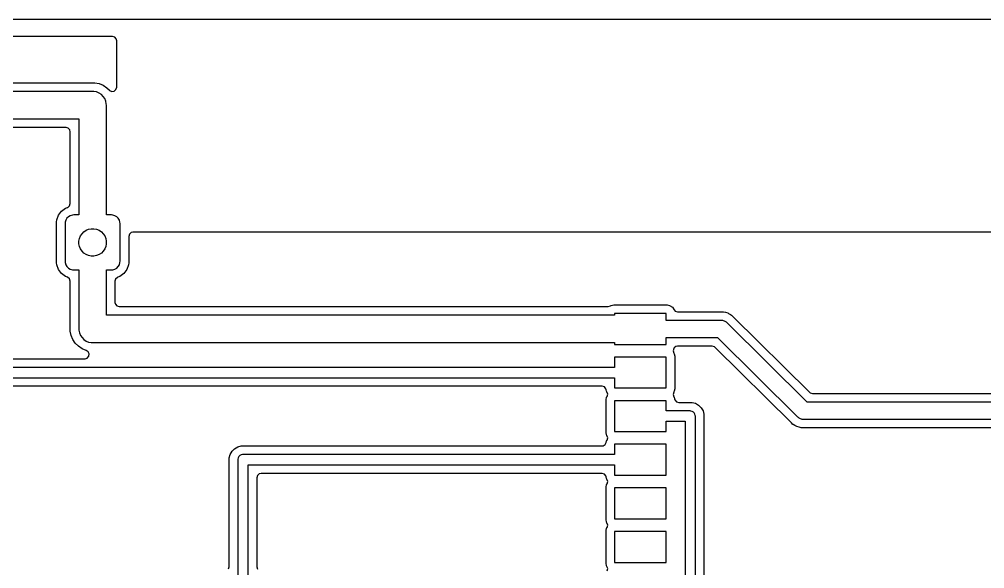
# Model space of a CAD drawing. Header units: millimetres. Extents: x 0 to 90, y 0 to 72.
# Drawn here: x 17.16 to 45.28, y 56 to 72 of the extents above; entities that cross this region are included whole.
import ezdxf

# ---------------------------------------------------------------- set-up
doc = ezdxf.new("R2010")
doc.units = ezdxf.units.MM
doc.layers.add('ABLATE', color=1, linetype='CONTINUOUS')

msp = doc.modelspace()

# ---------------------------------------------------------------- linework, layer by layer
at = {"layer": 'ABLATE'}
for points in [[(0, 2), (0, 70), (0.0025, 70.1429), (0.0432, 70.4257), (0.1237, 70.6998), (0.2424, 70.9597), (0.3969, 71.2001), (0.584, 71.416), (0.7999, 71.6031), (1.0403, 71.7576), (1.3002, 71.8763), (1.5743, 71.9568), (1.8571, 71.9975), (2, 72), (88, 72)], [(12.8865, 70.1505), (19.3641, 70.1505), (19.3641, 70.1505), (19.4897, 70.1255), (19.4897, 70.1255), (19.6081, 70.0765), (19.6081, 70.0765), (19.7147, 70.0053), (19.7147, 70.0053), (19.7883, 69.9316), (19.7948, 69.9256), (19.8584, 69.8966), (19.9275, 69.9065), (19.9803, 69.9523), (20, 70.0193), (20, 71.376), (19.9888, 71.4275), (19.943, 71.4803), (19.876, 71.5), (1.2416, 71.5)], [(47.5, 60.85), (40.1029, 60.85), (37.776, 63.1575), (37.7593, 63.1726), (37.7586, 63.1733), (37.7583, 63.1734), (37.7578, 63.1739), (37.7379, 63.1871), (37.7178, 63.2005), (37.7174, 63.2007), (37.7169, 63.201), (37.6948, 63.21), (37.6726, 63.2192), (37.6721, 63.2193), (37.6716, 63.2195), (37.648, 63.2241), (37.6245, 63.2288), (37.6238, 63.2288), (37.6235, 63.2289), (37.6225, 63.2289), (37.6, 63.23), (36, 63.23), (36, 63.43), (34.5, 63.43), (34.5, 63.38), (19.7, 63.38), (19.7, 64.7), (19.85, 64.7), (19.8891, 64.7031), (19.9493, 64.7206), (20.0032, 64.7525), (20.0475, 64.7968), (20.0794, 64.8507), (20.0969, 64.9109), (20.1, 64.95), (20.1, 66.05), (20.0969, 66.0891), (20.0794, 66.1493), (20.0475, 66.2032), (20.0032, 66.2475), (19.9493, 66.2794), (19.8891, 66.2969), (19.85, 66.3), (19.7, 66.3), (19.7, 69.5), (19.6981, 69.5392), (19.6828, 69.6161), (19.6528, 69.6886), (19.6092, 69.7538), (19.5538, 69.8092), (19.4886, 69.8528), (19.4161, 69.8828), (19.3392, 69.8981), (19.3, 69.9), (12.6908, 69.9)], [(12.6908, 69.1), (18.9, 69.1), (18.9, 66.3), (18.75, 66.3), (18.7109, 66.2969), (18.6507, 66.2794), (18.5968, 66.2475), (18.5525, 66.2032), (18.5206, 66.1493), (18.5031, 66.0891), (18.5, 66.05), (18.5, 64.95), (18.5031, 64.9109), (18.5206, 64.8507), (18.5525, 64.7968), (18.5968, 64.7525), (18.6507, 64.7206), (18.7109, 64.7031), (18.75, 64.7), (18.9, 64.7), (18.9, 62.98), (18.9019, 62.9408), (18.9172, 62.8639), (18.9472, 62.7914), (18.9908, 62.7262), (19.0462, 62.6708), (19.1114, 62.6272), (19.1839, 62.5972), (19.2608, 62.5819), (19.3, 62.58), (34.5, 62.58), (34.5, 62.53), (36, 62.53), (36, 62.73), (37.4971, 62.73), (39.824, 60.4225), (39.8407, 60.4074), (39.8414, 60.4067), (39.8417, 60.4066), (39.8422, 60.4061), (39.8621, 60.3929), (39.8822, 60.3795), (39.8826, 60.3793), (39.8831, 60.379), (39.9052, 60.37), (39.9274, 60.3608), (39.9279, 60.3607), (39.9284, 60.3605), (39.952, 60.3559), (39.9755, 60.3512), (39.9762, 60.3512), (39.9765, 60.3511), (39.9775, 60.3511), (40, 60.35), (47.3964, 60.35)], [(14.1745, 62.1105), (19.0787, 62.1105), (19.1448, 62.1296), (19.191, 62.182), (19.2016, 62.251), (19.1731, 62.3149), (19.1147, 62.3532), (19.1103, 62.3545), (19.1103, 62.3545), (18.9919, 62.4035), (18.9919, 62.4035), (18.9919, 62.4035), (18.8853, 62.4747), (18.8853, 62.4747), (18.7947, 62.5653), (18.7947, 62.5653), (18.7235, 62.6719), (18.7235, 62.6719), (18.6745, 62.7903), (18.6745, 62.7903), (18.6495, 62.9159), (18.6495, 62.9159), (18.6495, 62.9159), (18.6495, 64.3672), (18.6492, 64.3761), (18.6248, 64.4415), (18.5688, 64.4834), (18.5077, 64.5062), (18.5077, 64.5062), (18.3925, 64.5925), (18.3925, 64.5925), (18.3062, 64.7077), (18.3062, 64.7077), (18.2559, 64.8425), (18.2495, 64.9021), (18.2495, 64.9021), (18.2495, 66.0979), (18.2495, 66.0979), (18.2559, 66.1575), (18.3062, 66.2923), (18.3062, 66.2923), (18.3925, 66.4075), (18.3925, 66.4075), (18.5077, 66.4938), (18.5077, 66.4938), (18.5688, 66.5166), (18.577, 66.52), (18.6298, 66.5658), (18.6495, 66.6328), (18.6495, 68.7255), (18.6383, 68.777), (18.5925, 68.8298), (18.5255, 68.8495), (12.8865, 68.8495)], [(68, 65.8), (20.4745, 65.8), (20.423, 65.7888), (20.3702, 65.743), (20.3505, 65.676), (20.3505, 64.9021), (20.3441, 64.8425), (20.2938, 64.7077), (20.2075, 64.5925), (20.0923, 64.5062), (20.0311, 64.4834), (20.023, 64.48), (19.9702, 64.4342), (19.9505, 64.3672), (19.9505, 63.7545), (19.9617, 63.703), (20.0075, 63.6502), (20.0745, 63.6305), (34.3116, 63.6305), (34.3138, 63.6305), (34.3805, 63.6514), (34.4023, 63.666), (34.4023, 63.666), (34.4753, 63.6805), (34.4753, 63.6805), (36.0247, 63.6805), (36.0247, 63.6805), (36.0977, 63.666), (36.0977, 63.666), (36.1806, 63.6106), (36.2307, 63.5356), (36.2668, 63.5002), (36.3338, 63.4805), (37.5987, 63.4805), (37.5992, 63.4805), (37.5995, 63.4805), (37.6638, 63.4808), (37.6646, 63.4807), (37.6651, 63.4806), (37.6659, 63.4805), (37.7283, 63.4638), (37.7288, 63.4636), (37.7913, 63.4472), (37.7921, 63.4468), (37.7926, 63.4466), (37.7932, 63.4464), (37.8144, 63.4341), (37.8492, 63.414), (37.8495, 63.4139), (37.8735, 63.4002), (37.9056, 63.3818), (37.9057, 63.3818), (37.9062, 63.3813), (37.9066, 63.381), (37.9073, 63.3805), (37.9529, 63.3349), (37.9533, 63.3345), (40.1698, 61.1365), (40.1901, 61.1202), (40.2571, 61.1005), (47.5659, 61.1005)], [(47.2413, 60.0995), (40.0013, 60.0995), (40.0008, 60.0995), (39.9362, 60.0992), (39.9362, 60.0992), (39.9362, 60.0992), (39.9354, 60.0993), (39.9349, 60.0994), (39.9341, 60.0995), (39.9341, 60.0995), (39.9341, 60.0995), (39.8714, 60.1163), (39.8088, 60.1328), (39.8088, 60.1328), (39.8087, 60.1328), (39.808, 60.1331), (39.8076, 60.1333), (39.8068, 60.1336), (39.8068, 60.1336), (39.8068, 60.1336), (39.7506, 60.166), (39.6944, 60.1982), (39.6944, 60.1982), (39.6943, 60.1982), (39.6937, 60.1987), (39.6933, 60.199), (39.6927, 60.1995), (39.6471, 60.2451), (39.6467, 60.2455), (37.4302, 62.4435), (37.4099, 62.4598), (37.3429, 62.4795), (36.3338, 62.4795), (36.2843, 62.4692), (36.2307, 62.4244), (36.2237, 62.4139), (36.2213, 62.4102), (36.2028, 62.3428), (36.2237, 62.2761), (36.236, 62.2577), (36.236, 62.2577), (36.236, 62.2577), (36.2505, 62.1847), (36.2505, 62.1847), (36.2505, 62.1847), (36.2505, 61.2353), (36.236, 61.1623), (36.2237, 61.1439), (36.2213, 61.1402), (36.2028, 61.0728), (36.2237, 61.0061), (36.236, 60.9877), (36.236, 60.9877), (36.236, 60.9877), (36.2454, 60.9403), (36.2542, 60.913), (36.3, 60.8602), (36.367, 60.8405), (36.7527, 60.8405), (36.7527, 60.8405), (36.8546, 60.8132), (36.9459, 60.7605), (37.0205, 60.6859), (37.0732, 60.5946), (37.1005, 60.4927), (37.1005, 60.4927), (37.1005, 29.054)], [(13.8, 61.56), (34.5, 61.56), (34.5, 61.26), (36, 61.26), (36, 62.16), (34.5, 62.16), (34.5, 61.86), (13.8, 61.86)], [(23.2598, 55.987), (23.2795, 56.054), (23.2795, 59.2227), (23.3068, 59.3246), (23.3068, 59.3246), (23.3595, 59.4159), (23.4341, 59.4905), (23.5254, 59.5432), (23.5254, 59.5432), (23.6273, 59.5705), (34.133, 59.5705), (34.1615, 59.5738), (34.2222, 59.6084), (34.2546, 59.6703), (34.264, 59.7177), (34.264, 59.7177), (34.2763, 59.7361), (34.2787, 59.7398), (34.2972, 59.8072), (34.2763, 59.8739), (34.264, 59.8923), (34.264, 59.8923), (34.2495, 59.9653), (34.2495, 60.9147), (34.264, 60.9877), (34.264, 60.9877), (34.2763, 61.0061), (34.2787, 61.0098), (34.2972, 61.0772), (34.2763, 61.1439), (34.264, 61.1623), (34.264, 61.1623), (34.2546, 61.2097), (34.2458, 61.237), (34.2, 61.2898), (34.133, 61.3095), (14.1745, 61.3095)], [(36.85, 45.5), (36.85, 60.44), (36.8487, 60.4596), (36.8386, 60.4974), (36.819, 60.5313), (36.7913, 60.559), (36.7574, 60.5786), (36.7196, 60.5887), (36.7, 60.59), (36, 60.59), (36, 60.89), (34.5, 60.89), (34.5, 59.99), (36, 59.99), (36, 60.29), (36.55, 60.29), (36.55, 45.5)], [(23.83, 55.7854), (23.83, 59.02), (34.5, 59.02), (34.5, 58.72), (36, 58.72), (36, 59.62), (34.5, 59.62), (34.5, 59.32), (23.68, 59.32), (23.6604, 59.3187), (23.6226, 59.3086), (23.5887, 59.289), (23.561, 59.2613), (23.5414, 59.2274), (23.5313, 59.1896), (23.53, 59.17), (23.53, 55.7854)], [(34.2787, 55.9298), (34.2972, 55.9972), (34.2763, 56.0639), (34.264, 56.0823), (34.264, 56.0823), (34.2495, 56.1553), (34.2495, 57.1047), (34.264, 57.1777), (34.264, 57.1777), (34.2763, 57.1961), (34.2787, 57.1998), (34.2972, 57.2672), (34.2763, 57.3339), (34.264, 57.3523), (34.264, 57.3523), (34.2495, 57.4253), (34.2495, 58.3747), (34.264, 58.4477), (34.264, 58.4477), (34.2763, 58.4661), (34.2787, 58.4698), (34.2972, 58.5372), (34.2763, 58.6039), (34.264, 58.6223), (34.264, 58.6223), (34.2546, 58.6697), (34.2458, 58.697), (34.2, 58.7498), (34.133, 58.7695), (24.2045, 58.7695), (24.153, 58.7583), (24.1002, 58.7125), (24.0805, 58.6455), (24.0805, 56.054), (24.0806, 56.0496), (24.1026, 55.9833)]]:
    msp.add_lwpolyline(points, dxfattribs=at)
for points in [[(19.3392, 65.8981), (19.4161, 65.8828), (19.4886, 65.8528), (19.5538, 65.8092), (19.6092, 65.7538), (19.6528, 65.6886), (19.6828, 65.6161), (19.6981, 65.5392), (19.6981, 65.4608), (19.6828, 65.3839), (19.6528, 65.3114), (19.6092, 65.2462), (19.5538, 65.1908), (19.4886, 65.1472), (19.4161, 65.1172), (19.3392, 65.1019), (19.3, 65.1), (19.2608, 65.1019), (19.1839, 65.1172), (19.1114, 65.1472), (19.0462, 65.1908), (18.9908, 65.2462), (18.9472, 65.3114), (18.9172, 65.3839), (18.9019, 65.4608), (18.9019, 65.5392), (18.9172, 65.6161), (18.9472, 65.6886), (18.9908, 65.7538), (19.0462, 65.8092), (19.1114, 65.8528), (19.1839, 65.8828), (19.2608, 65.8981), (19.3, 65.9)], [(34.5, 57.45), (36, 57.45), (36, 58.35), (34.5, 58.35)], [(34.5, 56.18), (36, 56.18), (36, 57.08), (34.5, 57.08)]]:
    msp.add_lwpolyline(points, close=True, dxfattribs=at)

doc.saveas('drawing.dxf')
